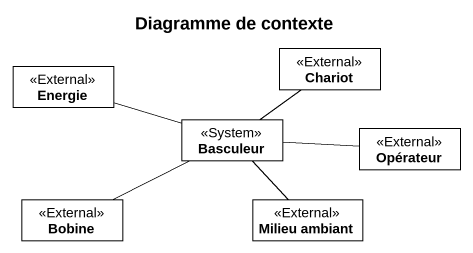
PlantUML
@startuml
title Diagramme de contexte
hide circle
hide empty members
class Energie <<External>>
class Chariot <<External>>
class Basculeur <<System>>
class Opérateur <<External>>
class Bobine <<External>>
class "Milieu ambiant" as Milieu_ambiant <<External>>
Energie -right- Basculeur
Basculeur -up- Chariot
Basculeur -right- Opérateur
Basculeur -left- Bobine
Basculeur -- Milieu_ambiant
@enduml
